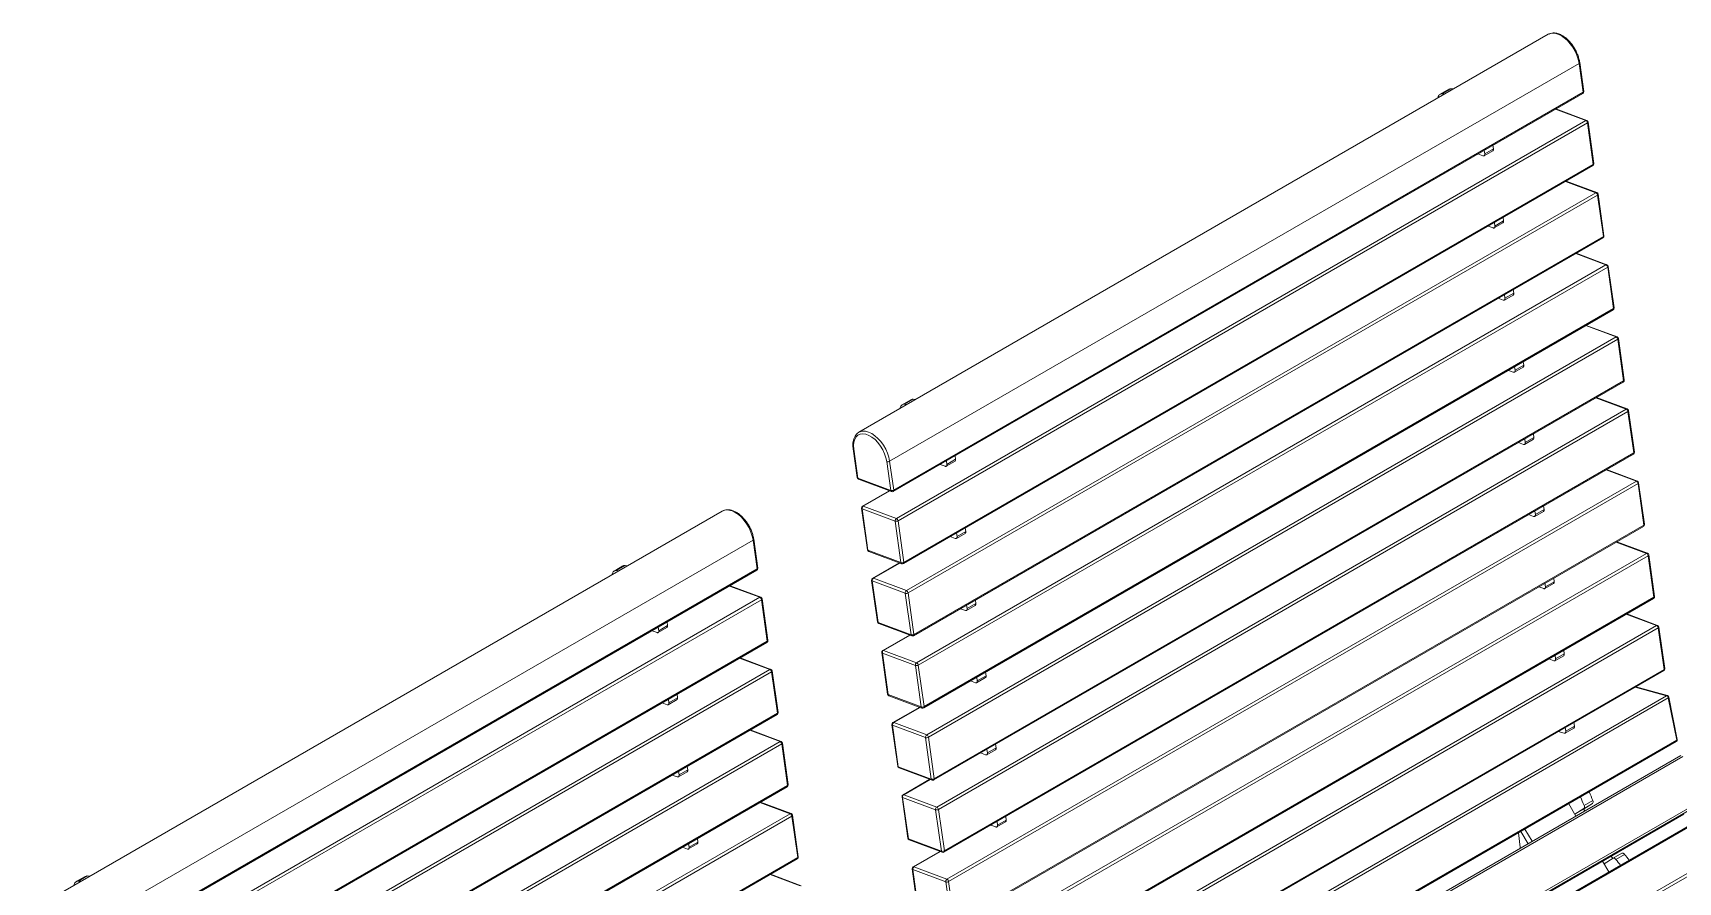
# Model space of a CAD drawing. Header units: millimetres. Extents: x 2717 to 8657, y -3129 to 1071.
# Drawn here: x 7170.9 to 7562, y -1256.9 to -1055 of the extents above; entities that cross this region are included whole.
import ezdxf

# ---------------------------------------------------------------- set-up
doc = ezdxf.new("R2010")
doc.units = ezdxf.units.MM

# ---------------------------------------------------------------- blocks, each defined once
blk = doc.blocks.new('izometria')
at = {"color": 7, "linetype": 'Continuous', "lineweight": 15}
for p, q in [((4815.59, 3656.78), (4481.13, 3463.7)), ((4815.9, 3656.94), (4815.59, 3656.78)), ((4830.54, 3642.7), (4496.08, 3449.62)), ((4832.51, 3628.69), (4830.54, 3642.7)), ((4832.8, 3629.08), (4830.84, 3643.1)), ((4497.85, 3435), (4832.31, 3628.08)), ((4498.05, 3435.6), (4832.51, 3628.69)), ((4767.34, 3630.14), (4763.1, 3627.7)), ((4768.44, 3630.37), (4764.19, 3627.92)), ((4765.44, 3627.83), (4764.19, 3627.92)), ((4769.68, 3630.28), (4768.44, 3630.37)), ((4833.78, 3614.95), (4819.08, 3620.44)), ((4834.25, 3615.01), (4819.33, 3620.58)), ((4499.32, 3421.86), (4833.78, 3614.95)), ((4834.6, 3613.81), (4500.14, 3420.73)), ((4837.42, 3593.68), (4834.6, 3613.81)), ((4837.72, 3594.08), (4834.89, 3614.21)), ((4784.48, 3597.85), (4788.72, 3600.3)), ((4784.77, 3598.76), (4784.53, 3600.49)), ((4784.77, 3598.76), (4789.01, 3601.21)), ((4789.01, 3601.21), (4788.77, 3602.94)), ((4502.76, 3400), (4837.22, 3593.08)), ((4502.96, 3400.6), (4837.42, 3593.68)), ((4781.49, 3598.74), (4783.91, 3597.84)), ((4838.69, 3579.94), (4823.99, 3585.44)), ((4839.16, 3580.01), (4824.24, 3585.58)), ((4504.23, 3386.86), (4838.69, 3579.94)), ((4839.51, 3578.81), (4505.05, 3385.73)), ((4842.33, 3558.68), (4839.51, 3578.81)), ((4842.63, 3559.08), (4839.8, 3579.21)), ((4793.92, 3566.21), (4793.68, 3567.94)), ((4786.41, 3563.74), (4788.82, 3562.84)), ((4789.39, 3562.85), (4793.63, 3565.3)), ((4789.68, 3563.76), (4789.44, 3565.49)), ((4789.68, 3563.76), (4793.92, 3566.21)), ((4507.67, 3365), (4842.14, 3558.08)), ((4507.87, 3365.6), (4842.33, 3558.68)), ((4509.14, 3351.86), (4843.6, 3544.94)), ((4844.42, 3543.81), (4509.96, 3350.73)), ((4843.6, 3544.94), (4828.9, 3550.44)), ((4844.07, 3545.01), (4829.15, 3550.58)), ((4847.24, 3523.68), (4844.42, 3543.81)), ((4847.54, 3524.08), (4844.71, 3544.21)), ((4791.32, 3528.74), (4793.73, 3527.84)), ((4794.3, 3527.85), (4798.54, 3530.3)), ((4794.59, 3528.76), (4794.35, 3530.49)), ((4794.59, 3528.76), (4798.84, 3531.21)), ((4798.84, 3531.21), (4798.59, 3532.94)), ((4512.59, 3330), (4847.05, 3523.08)), ((4512.78, 3330.6), (4847.24, 3523.68)), ((4848.51, 3509.94), (4833.81, 3515.44)), ((4848.99, 3510), (4834.06, 3515.58)), ((4514.05, 3316.86), (4848.51, 3509.94)), ((4849.33, 3508.81), (4514.87, 3315.73)), ((4852.16, 3488.68), (4849.33, 3508.81)), ((4852.45, 3489.08), (4849.63, 3509.21)), ((4799.5, 3493.76), (4803.75, 3496.21)), ((4803.75, 3496.21), (4803.5, 3497.94)), ((4517.5, 3295), (4851.96, 3488.08)), ((4517.69, 3295.6), (4852.16, 3488.68)), ((4796.23, 3493.74), (4798.64, 3492.84)), ((4799.21, 3492.85), (4803.45, 3495.3)), ((4799.5, 3493.76), (4799.26, 3495.49)), ((4853.42, 3474.94), (4838.72, 3480.44)), ((4853.9, 3475), (4838.97, 3480.58)), ((4506.42, 3479.52), (4502.18, 3477.07)), ((4507.51, 3479.74), (4503.27, 3477.3)), ((4504.51, 3477.2), (4503.27, 3477.3)), ((4508.76, 3479.65), (4507.51, 3479.74)), ((4518.96, 3281.86), (4853.42, 3474.94)), ((4854.24, 3473.81), (4519.78, 3280.73)), ((4857.07, 3453.68), (4854.24, 3473.81)), ((4857.36, 3454.08), (4854.54, 3474.21)), ((4481.13, 3463.7), (4481.25, 3463.77)), ((4801.14, 3458.74), (4803.56, 3457.84)), ((4804.12, 3457.85), (4808.36, 3460.3)), ((4804.42, 3458.76), (4804.17, 3460.49)), ((4804.42, 3458.76), (4808.66, 3461.21)), ((4808.66, 3461.21), (4808.42, 3462.94)), ((4478.38, 3455.73), (4480.35, 3441.71)), ((4478.66, 3455.46), (4480.63, 3441.44)), ((4496.64, 3435.46), (4494.68, 3449.47)), ((4496.08, 3449.62), (4498.05, 3435.6)), ((4520.57, 3448.11), (4522.99, 3447.21)), ((4522.41, 3259.99), (4856.87, 3453.08)), ((4522.61, 3260.6), (4857.07, 3453.68)), ((4523.55, 3447.23), (4527.8, 3449.67)), ((4523.85, 3448.13), (4523.6, 3449.87)), ((4523.85, 3448.13), (4528.09, 3450.58)), ((4528.09, 3450.58), (4527.85, 3452.31)), ((4480.63, 3441.44), (4496.64, 3435.46)), ((4480.99, 3440.91), (4497, 3434.93)), ((4858.34, 3439.94), (4843.63, 3445.43)), ((4858.81, 3440), (4843.89, 3445.58)), ((4495.91, 3435.34), (4482.92, 3427.84)), ((4496.13, 3435.25), (4483.3, 3427.85)), ((4523.87, 3246.86), (4858.34, 3439.94)), ((4859.15, 3438.81), (4524.69, 3245.73)), ((4861.98, 3418.68), (4859.15, 3438.81)), ((4862.27, 3419.08), (4859.45, 3439.21)), ((4414.89, 3425.46), (4080.43, 3232.38)), ((4415.2, 3425.62), (4414.89, 3425.46)), ((4482.43, 3426.84), (4485.26, 3406.71)), ((4498.73, 3420.58), (4482.72, 3426.57)), ((4482.72, 3426.57), (4485.54, 3406.44)), ((4483.3, 3427.85), (4499.32, 3421.86)), ((4809.03, 3422.85), (4813.28, 3425.3)), ((4809.33, 3423.76), (4809.08, 3425.49)), ((4809.33, 3423.76), (4813.57, 3426.21)), ((4813.57, 3426.21), (4813.33, 3427.94)), ((4501.56, 3400.46), (4498.73, 3420.58)), ((4500.14, 3420.73), (4502.96, 3400.6)), ((4527.32, 3224.99), (4861.78, 3418.07)), ((4527.52, 3225.6), (4861.98, 3418.68)), ((4533, 3415.58), (4532.76, 3417.31)), ((4806.05, 3423.74), (4808.47, 3422.84)), ((4429.85, 3411.38), (4095.39, 3218.3)), ((4431.81, 3397.37), (4429.85, 3411.38)), ((4432.11, 3397.77), (4430.14, 3411.78)), ((4525.48, 3413.11), (4527.9, 3412.21)), ((4528.46, 3412.22), (4532.71, 3414.67)), ((4528.76, 3413.13), (4528.52, 3414.86)), ((4528.76, 3413.13), (4533, 3415.58)), ((4863.25, 3404.94), (4848.55, 3410.43)), ((4863.72, 3405), (4848.8, 3410.58)), ((4485.54, 3406.44), (4501.56, 3400.46)), ((4485.9, 3405.91), (4501.91, 3399.93)), ((4500.82, 3400.34), (4487.83, 3392.84)), ((4501.04, 3400.25), (4488.21, 3392.85)), ((4564.11, 3232.25), (4863.25, 3404.94)), ((4864.07, 3403.81), (4565.51, 3231.45)), ((4866.89, 3383.68), (4864.07, 3403.81)), ((4867.18, 3384.08), (4864.36, 3404.2)), ((4097.16, 3203.68), (4431.62, 3396.76)), ((4097.35, 3204.29), (4431.81, 3397.37)), ((4366.64, 3398.83), (4362.4, 3396.38)), ((4367.74, 3399.06), (4363.5, 3396.61)), ((4364.74, 3396.51), (4363.5, 3396.61)), ((4368.98, 3398.96), (4367.74, 3399.06)), ((4488.21, 3392.85), (4504.23, 3386.86)), ((4818.48, 3391.21), (4818.24, 3392.94)), ((4433.08, 3383.63), (4418.38, 3389.12)), ((4433.55, 3383.69), (4418.63, 3389.27)), ((4487.34, 3391.83), (4490.17, 3371.71)), ((4503.64, 3385.58), (4487.63, 3391.57)), ((4487.63, 3391.57), (4490.45, 3371.44)), ((4506.47, 3365.46), (4503.64, 3385.58)), ((4505.05, 3385.73), (4507.87, 3365.6)), ((4810.96, 3388.74), (4813.38, 3387.83)), ((4813.94, 3387.85), (4818.19, 3390.3)), ((4814.24, 3388.76), (4814, 3390.49)), ((4814.24, 3388.76), (4818.48, 3391.21)), ((4098.62, 3190.55), (4433.08, 3383.63)), ((4433.9, 3382.49), (4099.44, 3189.41)), ((4436.73, 3362.37), (4433.9, 3382.49)), ((4437.02, 3362.77), (4434.19, 3382.89)), ((4530.39, 3378.11), (4532.81, 3377.21)), ((4533.38, 3377.22), (4537.62, 3379.67)), ((4533.67, 3378.13), (4533.43, 3379.86)), ((4533.67, 3378.13), (4537.91, 3380.58)), ((4537.91, 3380.58), (4537.67, 3382.31)), ((4584.36, 3220.58), (4866.89, 3383.68)), ((4584.79, 3220.33), (4866.69, 3383.07)), ((4383.78, 3366.54), (4388.02, 3368.99)), ((4384.07, 3367.44), (4383.83, 3369.18)), ((4384.07, 3367.44), (4388.32, 3369.89)), ((4388.32, 3369.89), (4388.07, 3371.62)), ((4490.45, 3371.44), (4506.47, 3365.46)), ((4490.81, 3370.91), (4506.82, 3364.93)), ((4596.91, 3213.35), (4868.16, 3369.94)), ((4868.98, 3368.8), (4598.3, 3212.55)), ((4868.16, 3369.94), (4853.46, 3375.43)), ((4868.63, 3370), (4853.71, 3375.58)), ((4871.8, 3348.68), (4868.98, 3368.8)), ((4872.1, 3349.08), (4869.27, 3369.2)), ((4102.07, 3168.68), (4436.53, 3361.76)), ((4102.26, 3169.29), (4436.73, 3362.37)), ((4380.8, 3367.43), (4383.21, 3366.52)), ((4505.73, 3365.34), (4492.75, 3357.84)), ((4505.95, 3365.25), (4493.12, 3357.85)), ((4437.99, 3348.63), (4423.29, 3354.12)), ((4438.47, 3348.69), (4423.54, 3354.27)), ((4492.26, 3356.83), (4495.08, 3336.71)), ((4508.56, 3350.58), (4492.54, 3356.56)), ((4492.54, 3356.56), (4495.36, 3336.44)), ((4493.12, 3357.85), (4509.14, 3351.86)), ((4815.87, 3353.74), (4818.29, 3352.83)), ((4818.86, 3352.85), (4823.1, 3355.3)), ((4819.15, 3353.76), (4818.91, 3355.49)), ((4819.15, 3353.76), (4823.39, 3356.21)), ((4823.39, 3356.21), (4823.15, 3357.94)), ((4103.53, 3155.55), (4437.99, 3348.63)), ((4438.81, 3347.49), (4104.35, 3154.41)), ((4441.64, 3327.37), (4438.81, 3347.49)), ((4441.93, 3327.77), (4439.11, 3347.89)), ((4511.38, 3330.45), (4508.56, 3350.58)), ((4509.96, 3350.73), (4512.78, 3330.6)), ((4538.29, 3342.22), (4542.53, 3344.67)), ((4538.58, 3343.13), (4538.34, 3344.86)), ((4538.58, 3343.13), (4542.82, 3345.58)), ((4542.82, 3345.58), (4542.58, 3347.31)), ((4617.16, 3201.68), (4871.8, 3348.68)), ((4617.58, 3201.43), (4871.61, 3348.07)), ((4393.23, 3334.89), (4392.98, 3336.62)), ((4495.36, 3336.44), (4511.38, 3330.45)), ((4535.31, 3343.11), (4537.72, 3342.21)), ((4872.96, 3335.9), (4857.81, 3340.11)), ((4873.4, 3335.97), (4858.04, 3340.24)), ((4385.71, 3332.42), (4388.12, 3331.52)), ((4388.69, 3331.54), (4392.93, 3333.98)), ((4388.98, 3332.44), (4388.74, 3334.17)), ((4388.98, 3332.44), (4393.23, 3334.89)), ((4495.72, 3335.91), (4511.74, 3329.93)), ((4510.64, 3330.33), (4497.66, 3322.84)), ((4510.86, 3330.25), (4498.03, 3322.85)), ((4628.81, 3194.96), (4872.96, 3335.9)), ((4873.82, 3334.82), (4630.18, 3194.17)), ((4877.91, 3314.28), (4873.82, 3334.82)), ((4878.2, 3314.67), (4874.12, 3335.21)), ((4106.98, 3133.68), (4441.44, 3326.76)), ((4107.18, 3134.29), (4441.64, 3327.37)), ((4497.17, 3321.83), (4499.99, 3301.71)), ((4513.47, 3315.58), (4497.45, 3321.56)), ((4497.45, 3321.56), (4500.27, 3301.44)), ((4498.03, 3322.85), (4514.05, 3316.86)), ((4824.08, 3318.66), (4823.82, 3320.49)), ((4824.08, 3318.66), (4828.32, 3321.11)), ((4828.32, 3321.11), (4828.06, 3322.94)), ((4108.44, 3120.55), (4442.9, 3313.63)), ((4443.72, 3312.49), (4109.26, 3119.41)), ((4442.9, 3313.63), (4428.2, 3319.12)), ((4443.38, 3313.69), (4428.45, 3319.26)), ((4446.55, 3292.37), (4443.72, 3312.49)), ((4446.84, 3292.76), (4444.02, 3312.89)), ((4516.29, 3295.45), (4513.47, 3315.58)), ((4514.87, 3315.73), (4517.69, 3295.6)), ((4650.02, 3182.73), (4877.91, 3314.28)), ((4650.51, 3182.44), (4877.72, 3313.61)), ((4820.4, 3318.51), (4823.3, 3317.71)), ((4823.78, 3317.75), (4828.02, 3320.2)), ((4540.22, 3308.11), (4542.63, 3307.21)), ((4543.2, 3307.22), (4547.44, 3309.67)), ((4543.49, 3308.13), (4543.25, 3309.86)), ((4543.49, 3308.13), (4547.74, 3310.58)), ((4547.74, 3310.58), (4547.49, 3312.31)), ((4657.44, 3178.45), (4879.91, 3306.89)), ((4880.91, 3306.33), (4658.42, 3177.89)), ((4390.62, 3297.42), (4393.04, 3296.52)), ((4393.6, 3296.53), (4397.84, 3298.98)), ((4393.9, 3297.44), (4393.65, 3299.17)), ((4393.9, 3297.44), (4398.14, 3299.89)), ((4398.14, 3299.89), (4397.9, 3301.62)), ((4500.27, 3301.44), (4516.29, 3295.45)), ((4500.63, 3300.91), (4516.65, 3294.92)), ((4111.89, 3098.68), (4446.35, 3291.76)), ((4112.09, 3099.29), (4446.55, 3292.37)), ((4515.55, 3295.33), (4502.57, 3287.84)), ((4515.77, 3295.25), (4502.95, 3287.85)), ((4447.82, 3278.63), (4433.12, 3284.12)), ((4448.29, 3278.69), (4433.37, 3284.26)), ((4502.08, 3286.83), (4504.9, 3266.71)), ((4518.38, 3280.58), (4502.36, 3286.56)), ((4502.36, 3286.56), (4505.19, 3266.44)), ((4502.95, 3287.85), (4518.96, 3281.86)), ((4521.2, 3260.45), (4518.38, 3280.58)), ((4519.78, 3280.73), (4522.61, 3260.6)), ((4681.43, 3164.62), (4892.61, 3286.53)), ((4892.63, 3285.36), (4682.45, 3164.03)), ((4897.2, 3280.5), (4688.96, 3160.28)), ((4825.5, 3283.46), (4829.02, 3277.51)), ((4828.47, 3278.44), (4832.83, 3281.14)), ((4832.71, 3280.89), (4828.47, 3278.44)), ((4832.71, 3280.89), (4837.08, 3283.59)), ((4833.26, 3279.96), (4832.71, 3280.89)), ((4837.08, 3283.59), (4832.83, 3281.14)), ((4832.96, 3282.59), (4837.2, 3285.04)), ((4113.35, 3085.55), (4447.82, 3278.63)), ((4448.64, 3277.49), (4114.17, 3084.41)), ((4451.46, 3257.36), (4448.64, 3277.49)), ((4451.75, 3257.76), (4448.93, 3277.89)), ((4545.13, 3273.11), (4547.54, 3272.21)), ((4548.11, 3272.22), (4552.35, 3274.67)), ((4548.4, 3273.13), (4548.16, 3274.86)), ((4548.4, 3273.13), (4552.65, 3275.58)), ((4552.65, 3275.58), (4552.4, 3277.31)), ((4682.85, 3163.8), (4881.33, 3278.38)), ((4897.84, 3280.36), (4689.4, 3160.03)), ((4829.02, 3277.51), (4828.47, 3278.44)), ((4398.81, 3262.44), (4403.05, 3264.89)), ((4403.05, 3264.89), (4402.81, 3266.62)), ((4505.19, 3266.44), (4521.2, 3260.45)), ((4505.54, 3265.91), (4521.56, 3259.92)), ((4708.51, 3149.01), (4913.8, 3267.52)), ((4914.35, 3266.24), (4709.89, 3148.21)), ((4801.19, 3269.43), (4801.97, 3262.36)), ((4802.29, 3270.06), (4805.8, 3264.1)), ((4804.29, 3271.22), (4807.81, 3265.26)), ((4116.8, 3063.68), (4451.26, 3256.76)), ((4117, 3064.28), (4451.46, 3257.36)), ((4395.53, 3262.42), (4397.95, 3261.52)), ((4398.51, 3261.53), (4402.76, 3263.98)), ((4398.81, 3262.44), (4398.57, 3264.17)), ((4520.47, 3260.33), (4507.48, 3252.84)), ((4520.69, 3260.25), (4507.86, 3252.85)), ((4801.97, 3262.36), (4802.03, 3261.93)), ((4847.07, 3257.03), (4842.71, 3254.33)), ((4846.87, 3256.91), (4846.18, 3258.09)), ((4847.07, 3257.03), (4851.32, 3259.48)), ((4852.63, 3258.91), (4848.39, 3256.46)), ((4452.73, 3243.62), (4438.03, 3249.12)), ((4453.2, 3243.69), (4438.28, 3249.26)), ((4506.99, 3251.83), (4509.81, 3231.71)), ((4523.29, 3245.58), (4507.27, 3251.56)), ((4507.27, 3251.56), (4510.1, 3231.44)), ((4507.86, 3252.85), (4523.87, 3246.86)), ((4841.93, 3255.64), (4845.04, 3250.39)), ((4842.71, 3254.33), (4841.93, 3255.64)), ((4105.72, 3248.2), (4101.48, 3245.75)), ((4106.82, 3248.43), (4102.57, 3245.98)), ((4103.82, 3245.88), (4102.57, 3245.98)), ((4108.06, 3248.33), (4106.82, 3248.43)), ((4526.11, 3225.45), (4523.29, 3245.58)), ((4524.69, 3245.73), (4527.52, 3225.6))]:
    blk.add_line(p, q, dxfattribs=at)
at = {"color": 7, "linetype": 'Continuous', "lineweight": 15, "flags": 128}
for points in [[(4830.54, 3642.7), (4830.14, 3644.65), (4829.49, 3646.64), (4828.61, 3648.61), (4827.52, 3650.49), (4826.26, 3652.24), (4824.86, 3653.8), (4823.37, 3655.12), (4821.84, 3656.16), (4820.3, 3656.89), (4818.82, 3657.29), (4817.42, 3657.34), (4816.16, 3657.05), (4815.9, 3656.94)], [(4834.6, 3613.81), (4834.72, 3613.89), (4834.81, 3613.99), (4834.87, 3614.08), (4834.89, 3614.17), (4834.89, 3614.21)], [(4783.91, 3597.84), (4784.11, 3597.79), (4784.3, 3597.79), (4784.46, 3597.84), (4784.59, 3597.95), (4784.7, 3598.1), (4784.76, 3598.29), (4784.79, 3598.51), (4784.77, 3598.76)], [(4837.42, 3593.68), (4837.55, 3593.77), (4837.64, 3593.86), (4837.7, 3593.95), (4837.72, 3594.05), (4837.72, 3594.08)], [(4839.51, 3578.81), (4839.63, 3578.89), (4839.73, 3578.99), (4839.78, 3579.08), (4839.8, 3579.17), (4839.8, 3579.21)], [(4788.82, 3562.84), (4789.02, 3562.79), (4789.21, 3562.79), (4789.37, 3562.84), (4789.51, 3562.95), (4789.61, 3563.1), (4789.67, 3563.29), (4789.7, 3563.51), (4789.68, 3563.76)], [(4842.33, 3558.68), (4842.46, 3558.77), (4842.55, 3558.86), (4842.61, 3558.95), (4842.63, 3559.05), (4842.63, 3559.08)], [(4844.42, 3543.81), (4844.54, 3543.89), (4844.64, 3543.98), (4844.7, 3544.08), (4844.72, 3544.17), (4844.71, 3544.21)], [(4793.73, 3527.84), (4793.93, 3527.79), (4794.12, 3527.79), (4794.28, 3527.84), (4794.42, 3527.95), (4794.52, 3528.1), (4794.58, 3528.29), (4794.61, 3528.51), (4794.59, 3528.76)], [(4847.24, 3523.68), (4847.37, 3523.77), (4847.46, 3523.86), (4847.52, 3523.95), (4847.54, 3524.05), (4847.54, 3524.08)], [(4849.33, 3508.81), (4849.46, 3508.89), (4849.55, 3508.98), (4849.61, 3509.08), (4849.63, 3509.17), (4849.63, 3509.21)], [(4798.64, 3492.84), (4798.84, 3492.79), (4799.03, 3492.79), (4799.19, 3492.84), (4799.33, 3492.95), (4799.43, 3493.1), (4799.5, 3493.29), (4799.52, 3493.51), (4799.5, 3493.76)], [(4852.16, 3488.68), (4852.28, 3488.77), (4852.37, 3488.86), (4852.43, 3488.95), (4852.45, 3489.05), (4852.45, 3489.08)], [(4854.24, 3473.81), (4854.37, 3473.89), (4854.46, 3473.98), (4854.52, 3474.08), (4854.54, 3474.17), (4854.54, 3474.21)], [(4481.25, 3463.77), (4481.7, 3463.97), (4482.96, 3464.26), (4484.35, 3464.21), (4485.84, 3463.81), (4487.38, 3463.08), (4488.91, 3462.04), (4490.4, 3460.72), (4491.8, 3459.16), (4493.06, 3457.41), (4494.15, 3455.53), (4495.03, 3453.56), (4495.68, 3451.57), (4496.08, 3449.62)], [(4494.68, 3449.47), (4494.28, 3451.37), (4493.63, 3453.31), (4492.74, 3455.22), (4491.64, 3457.03), (4490.37, 3458.69), (4488.98, 3460.14), (4487.5, 3461.32), (4486, 3462.21), (4484.52, 3462.76), (4483.12, 3462.96), (4481.84, 3462.81), (4480.72, 3462.3), (4479.8, 3461.46), (4479.12, 3460.31), (4478.69, 3458.89), (4478.54, 3457.26), (4478.66, 3455.46)], [(4803.56, 3457.84), (4803.76, 3457.79), (4803.94, 3457.79), (4804.1, 3457.84), (4804.24, 3457.94), (4804.34, 3458.1), (4804.41, 3458.29), (4804.43, 3458.51), (4804.42, 3458.76)], [(4522.99, 3447.21), (4523.19, 3447.16), (4523.37, 3447.16), (4523.54, 3447.22), (4523.67, 3447.32), (4523.77, 3447.47), (4523.84, 3447.66), (4523.86, 3447.89), (4523.85, 3448.13)], [(4857.07, 3453.68), (4857.19, 3453.77), (4857.28, 3453.86), (4857.34, 3453.95), (4857.36, 3454.05), (4857.36, 3454.08)], [(4859.15, 3438.81), (4859.28, 3438.89), (4859.37, 3438.98), (4859.43, 3439.08), (4859.45, 3439.17), (4859.45, 3439.21)], [(4429.85, 3411.38), (4429.45, 3413.33), (4428.8, 3415.32), (4427.91, 3417.29), (4426.82, 3419.18), (4425.56, 3420.92), (4424.17, 3422.48), (4422.68, 3423.8), (4421.14, 3424.84), (4419.61, 3425.57), (4418.12, 3425.97), (4416.72, 3426.03), (4415.46, 3425.74), (4415.2, 3425.62)], [(4808.47, 3422.84), (4808.67, 3422.78), (4808.85, 3422.79), (4809.02, 3422.84), (4809.15, 3422.94), (4809.25, 3423.09), (4809.32, 3423.29), (4809.34, 3423.51), (4809.33, 3423.76)], [(4861.98, 3418.68), (4862.1, 3418.77), (4862.2, 3418.86), (4862.25, 3418.95), (4862.27, 3419.05), (4862.27, 3419.08)], [(4527.9, 3412.21), (4528.1, 3412.16), (4528.28, 3412.16), (4528.45, 3412.22), (4528.58, 3412.32), (4528.69, 3412.47), (4528.75, 3412.66), (4528.77, 3412.89), (4528.76, 3413.13)], [(4864.07, 3403.81), (4864.19, 3403.89), (4864.28, 3403.98), (4864.34, 3404.08), (4864.36, 3404.17), (4864.36, 3404.2)], [(4813.38, 3387.83), (4813.58, 3387.78), (4813.76, 3387.79), (4813.93, 3387.84), (4814.06, 3387.94), (4814.17, 3388.09), (4814.23, 3388.28), (4814.25, 3388.51), (4814.24, 3388.76)], [(4433.9, 3382.49), (4434.03, 3382.58), (4434.12, 3382.67), (4434.18, 3382.76), (4434.2, 3382.86), (4434.19, 3382.89)], [(4532.81, 3377.21), (4533.01, 3377.16), (4533.2, 3377.16), (4533.36, 3377.22), (4533.49, 3377.32), (4533.6, 3377.47), (4533.66, 3377.66), (4533.69, 3377.88), (4533.67, 3378.13)], [(4866.89, 3383.68), (4867.01, 3383.76), (4867.11, 3383.86), (4867.17, 3383.95), (4867.19, 3384.04), (4867.18, 3384.08)], [(4868.98, 3368.8), (4869.1, 3368.89), (4869.2, 3368.98), (4869.25, 3369.07), (4869.27, 3369.17), (4869.27, 3369.2)], [(4383.21, 3366.52), (4383.41, 3366.47), (4383.6, 3366.47), (4383.76, 3366.53), (4383.9, 3366.63), (4384, 3366.78), (4384.06, 3366.97), (4384.09, 3367.2), (4384.07, 3367.44)], [(4436.73, 3362.37), (4436.85, 3362.45), (4436.94, 3362.54), (4437, 3362.64), (4437.02, 3362.73), (4437.02, 3362.77)], [(4818.29, 3352.83), (4818.49, 3352.78), (4818.68, 3352.78), (4818.84, 3352.84), (4818.97, 3352.94), (4819.08, 3353.09), (4819.14, 3353.28), (4819.17, 3353.51), (4819.15, 3353.76)], [(4438.81, 3347.49), (4438.94, 3347.58), (4439.03, 3347.67), (4439.09, 3347.76), (4439.11, 3347.86), (4439.11, 3347.89)], [(4871.8, 3348.68), (4871.93, 3348.76), (4872.02, 3348.85), (4872.08, 3348.95), (4872.1, 3349.04), (4872.1, 3349.08)], [(4537.72, 3342.21), (4537.92, 3342.16), (4538.11, 3342.16), (4538.27, 3342.21), (4538.41, 3342.32), (4538.51, 3342.47), (4538.57, 3342.66), (4538.6, 3342.88), (4538.58, 3343.13)], [(4388.12, 3331.52), (4388.32, 3331.47), (4388.51, 3331.47), (4388.67, 3331.53), (4388.81, 3331.63), (4388.91, 3331.78), (4388.98, 3331.97), (4389, 3332.2), (4388.98, 3332.44)], [(4873.82, 3334.82), (4873.94, 3334.9), (4874.04, 3334.99), (4874.1, 3335.08), (4874.12, 3335.17), (4874.12, 3335.21)], [(4441.64, 3327.37), (4441.76, 3327.45), (4441.85, 3327.54), (4441.91, 3327.64), (4441.93, 3327.73), (4441.93, 3327.77)], [(4443.72, 3312.49), (4443.85, 3312.58), (4443.94, 3312.67), (4444, 3312.76), (4444.02, 3312.86), (4444.02, 3312.89)], [(4823.3, 3317.71), (4823.48, 3317.68), (4823.65, 3317.7), (4823.8, 3317.76), (4823.92, 3317.87), (4824.01, 3318.02), (4824.07, 3318.21), (4824.09, 3318.42), (4824.08, 3318.66)], [(4877.91, 3314.28), (4878.03, 3314.37), (4878.12, 3314.46), (4878.18, 3314.54), (4878.21, 3314.63), (4878.2, 3314.67)], [(4542.63, 3307.21), (4542.83, 3307.16), (4543.02, 3307.16), (4543.18, 3307.21), (4543.32, 3307.32), (4543.42, 3307.47), (4543.48, 3307.66), (4543.51, 3307.88), (4543.49, 3308.13)], [(4393.04, 3296.52), (4393.24, 3296.47), (4393.42, 3296.47), (4393.59, 3296.53), (4393.72, 3296.63), (4393.82, 3296.78), (4393.89, 3296.97), (4393.91, 3297.19), (4393.9, 3297.44)], [(4446.55, 3292.37), (4446.67, 3292.45), (4446.77, 3292.54), (4446.82, 3292.64), (4446.84, 3292.73), (4446.84, 3292.76)], [(4448.64, 3277.49), (4448.76, 3277.58), (4448.85, 3277.67), (4448.91, 3277.76), (4448.93, 3277.86), (4448.93, 3277.89)], [(4547.54, 3272.21), (4547.74, 3272.16), (4547.93, 3272.16), (4548.09, 3272.21), (4548.23, 3272.32), (4548.33, 3272.47), (4548.4, 3272.66), (4548.42, 3272.88), (4548.4, 3273.13)], [(4397.95, 3261.52), (4398.15, 3261.47), (4398.33, 3261.47), (4398.5, 3261.52), (4398.63, 3261.63), (4398.73, 3261.78), (4398.8, 3261.97), (4398.82, 3262.19), (4398.81, 3262.44)], [(4451.46, 3257.36), (4451.58, 3257.45), (4451.68, 3257.54), (4451.74, 3257.64), (4451.76, 3257.73), (4451.75, 3257.76)], [(4848.39, 3256.46), (4848.23, 3256.65), (4848.06, 3256.81), (4847.88, 3256.94), (4847.7, 3257.03), (4847.53, 3257.09), (4847.36, 3257.11), (4847.21, 3257.09), (4847.07, 3257.03)], [(4851.32, 3259.48), (4851.45, 3259.54), (4851.6, 3259.56), (4851.77, 3259.54), (4851.94, 3259.48), (4852.12, 3259.39), (4852.3, 3259.26), (4852.47, 3259.1), (4852.63, 3258.91)]]:
    blk.add_lwpolyline(points, dxfattribs=at)
at = {"color": 7, "linetype": 'Continuous', "lineweight": 15}
for centre, radius, start, end in [((4830.38, 3643.13), 0.454, 290.5336, 356.6966), ((4764.15, 3625.86), 2.06, 88.72189, 179.17999), ((4768.24, 3628.54), 1.84, 84.06513, 119.3788), ((4831.81, 3628.95), 1, 299.99731, 7.98792), ((4831.94, 3628.53), 0.586, 309.1268, 14.9491), ((4832.35, 3629.11), 0.454, 290.52654, 356.74132), ((4834.08, 3614.49), 0.547, 71.60037, 123.27335), ((4833.12, 3613.61), 1.49, 7.8402, 63.78618), ((4833.9, 3614.07), 1, 7.98792, 69.5107), ((4788.19, 3600.97), 0.853, 307.96863, 16.10727), ((4836.72, 3593.94), 1, 299.99731, 7.98792), ((4836.88, 3593.53), 0.568, 307.96863, 16.10727), ((4838.99, 3579.49), 0.547, 71.60037, 123.27335), ((4838.03, 3578.61), 1.49, 7.8402, 63.78618), ((4838.81, 3579.07), 1, 7.98792, 69.5107), ((4793.1, 3565.97), 0.853, 307.96863, 16.10727), ((4841.64, 3558.94), 1, 299.99731, 7.98792), ((4841.79, 3558.53), 0.568, 307.96863, 16.10727), ((4843.9, 3544.49), 0.547, 71.60037, 123.27335), ((4842.94, 3543.6), 1.49, 7.8402, 63.78618), ((4843.72, 3544.07), 1, 7.98792, 69.5107), ((4798.02, 3530.97), 0.853, 307.96863, 16.10727), ((4846.55, 3523.94), 1, 299.99731, 7.98792), ((4846.7, 3523.53), 0.568, 307.96863, 16.10727), ((4848.81, 3509.49), 0.547, 71.60037, 123.27335), ((4847.85, 3508.6), 1.49, 7.8402, 63.78618), ((4848.64, 3509.07), 1, 7.98792, 69.5107), ((4802.93, 3495.97), 0.853, 307.96863, 16.10727), ((4851.46, 3488.94), 1, 299.99731, 7.98792), ((4851.61, 3488.52), 0.568, 307.96863, 16.10727), ((4503.22, 3475.24), 2.06, 88.72189, 179.17999), ((4507.32, 3477.91), 1.84, 84.06513, 119.3788), ((4853.72, 3474.48), 0.547, 71.60037, 123.27335), ((4852.76, 3473.6), 1.49, 7.8402, 63.78618), ((4853.55, 3474.07), 1, 7.98792, 69.5107), ((4807.84, 3460.97), 0.853, 307.96863, 16.10727), ((4478.74, 3455.83), 0.378, 195.30646, 257.54638), ((4495.2, 3451.24), 1.84, 253.47624, 298.56265), ((4527.27, 3450.35), 0.853, 307.96863, 16.10727), ((4856.37, 3453.94), 1, 299.99731, 7.98792), ((4856.52, 3453.52), 0.568, 307.96863, 16.10727), ((4481.34, 3441.85), 1, 187.98792, 249.5107), ((4480.71, 3441.81), 0.378, 195.3528, 257.54043), ((4481.24, 3441.47), 0.609, 182.47893, 245.60656), ((4858.64, 3439.48), 0.547, 71.60037, 123.27335), ((4497.17, 3437.22), 1.84, 253.47624, 298.56265), ((4497.25, 3435.48), 0.609, 182.47893, 245.60656), ((4497.35, 3435.86), 1, 249.5107, 299.99731), ((4497.5, 3435.45), 0.568, 307.96863, 16.10727), ((4857.68, 3438.6), 1.49, 7.8402, 63.78618), ((4858.46, 3439.07), 1, 7.98792, 69.5107), ((4483.42, 3426.97), 1, 119.99731, 187.98792), ((4482.8, 3426.94), 0.378, 195.3528, 257.54043), ((4484.05, 3426.73), 1.34, 123.90415, 187.13133), ((4483.12, 3427.46), 0.425, 65.03672, 117.68825), ((4812.75, 3425.97), 0.853, 307.96863, 16.10727), ((4500.07, 3420.75), 1.34, 123.90415, 187.13133), ((4499.26, 3422.35), 1.84, 253.47624, 298.56265), ((4498.66, 3420.53), 1.49, 7.8402, 63.78618), ((4861.28, 3418.94), 1, 299.99731, 7.98792), ((4861.43, 3418.52), 0.568, 307.96863, 16.10727), ((4429.69, 3411.81), 0.454, 290.5336, 356.6966), ((4532.18, 3415.35), 0.853, 307.96863, 16.10727), ((4486.25, 3406.85), 1, 187.98792, 249.5107), ((4485.62, 3406.81), 0.378, 195.3528, 257.54043), ((4486.15, 3406.47), 0.609, 182.47893, 245.60656), ((4502.08, 3402.22), 1.84, 253.47624, 298.56265), ((4502.16, 3400.48), 0.609, 182.47893, 245.60656), ((4502.39, 3400.45), 0.586, 309.1268, 14.9491), ((4863.55, 3404.48), 0.547, 71.60037, 123.27335), ((4862.59, 3403.6), 1.49, 7.8402, 63.78618), ((4863.37, 3404.07), 1, 7.98792, 69.5107), ((4363.45, 3394.55), 2.06, 88.72189, 179.17999), ((4367.55, 3397.22), 1.84, 84.06513, 119.3788), ((4431.12, 3397.63), 1, 299.99731, 7.98792), ((4431.25, 3397.22), 0.586, 309.1268, 14.9491), ((4431.65, 3397.79), 0.454, 290.52654, 356.74132), ((4488.33, 3391.97), 1, 119.99731, 187.98792), ((4488.96, 3391.73), 1.34, 123.90415, 187.13133), ((4488.03, 3392.46), 0.425, 65.03672, 117.68825), ((4502.26, 3400.86), 1, 249.5107, 299.99731), ((4487.71, 3391.93), 0.378, 195.3528, 257.54043), ((4504.98, 3385.75), 1.34, 123.90415, 187.13133), ((4504.17, 3387.35), 1.84, 253.47624, 298.56265), ((4503.57, 3385.52), 1.49, 7.8402, 63.78618), ((4817.66, 3390.97), 0.853, 307.96863, 16.10727), ((4433.38, 3383.17), 0.547, 71.60037, 123.27335), ((4432.42, 3382.29), 1.49, 7.8402, 63.78618), ((4433.2, 3382.75), 1, 7.98792, 69.5107), ((4537.09, 3380.35), 0.853, 307.96863, 16.10727), ((4866.19, 3383.94), 1, 299.99731, 7.98792), ((4866.34, 3383.52), 0.568, 307.96863, 16.10727), ((4387.5, 3369.66), 0.853, 307.96863, 16.10727), ((4491.16, 3371.85), 1, 187.98792, 249.5107), ((4490.53, 3371.81), 0.378, 195.3528, 257.54043), ((4491.06, 3371.47), 0.609, 182.47893, 245.60656), ((4868.46, 3369.48), 0.547, 71.60037, 123.27335), ((4867.5, 3368.6), 1.49, 7.8402, 63.78618), ((4868.28, 3369.06), 1, 7.98792, 69.5107), ((4436.03, 3362.63), 1, 299.99731, 7.98792), ((4436.18, 3362.21), 0.568, 307.96863, 16.10727), ((4506.99, 3367.22), 1.84, 253.47624, 298.56265), ((4507.08, 3365.48), 0.609, 182.47893, 245.60656), ((4507.17, 3365.86), 1, 249.5107, 299.99731), ((4507.31, 3365.45), 0.586, 309.1268, 14.9491), ((4493.25, 3356.97), 1, 119.99731, 187.98792), ((4492.62, 3356.93), 0.378, 195.3528, 257.54043), ((4493.87, 3356.73), 1.34, 123.90415, 187.13133), ((4492.94, 3357.46), 0.425, 65.03672, 117.68825), ((4822.57, 3355.97), 0.853, 307.96863, 16.10727), ((4438.29, 3348.17), 0.547, 71.60037, 123.27335), ((4437.33, 3347.29), 1.49, 7.8402, 63.78618), ((4438.12, 3347.75), 1, 7.98792, 69.5107), ((4509.89, 3350.75), 1.34, 123.90415, 187.13133), ((4509.08, 3352.34), 1.84, 253.47624, 298.56265), ((4508.48, 3350.52), 1.49, 7.8402, 63.78618), ((4542.01, 3345.34), 0.853, 307.96863, 16.10727), ((4871.11, 3348.94), 1, 299.99731, 7.98792), ((4871.26, 3348.52), 0.568, 307.96863, 16.10727), ((4496.07, 3336.85), 1, 187.98792, 249.5107), ((4495.44, 3336.81), 0.378, 195.3528, 257.54043), ((4495.97, 3336.47), 0.609, 182.47893, 245.60656), ((4392.41, 3334.66), 0.853, 307.96863, 16.10727), ((4511.9, 3332.22), 1.84, 253.47624, 298.56265), ((4511.99, 3330.48), 0.609, 182.47893, 245.60656), ((4512.09, 3330.86), 1, 249.5107, 299.99731), ((4512.22, 3330.45), 0.586, 309.1268, 14.9491), ((4873.26, 3335.42), 0.568, 75.65103, 122.39093), ((4872.4, 3334.57), 1.44, 9.89172, 67.15385), ((4873.14, 3335.01), 1, 11.25183, 74.48658), ((4440.94, 3327.63), 1, 299.99731, 7.98792), ((4441.09, 3327.21), 0.568, 307.96863, 16.10727), ((4498.16, 3321.97), 1, 119.99731, 187.98792), ((4497.53, 3321.93), 0.378, 195.3528, 257.54043), ((4498.78, 3321.73), 1.34, 123.90415, 187.13133), ((4497.86, 3322.46), 0.425, 65.03672, 117.68825), ((4827.51, 3320.87), 0.845, 307.60262, 16.47329), ((4443.2, 3313.17), 0.547, 71.60037, 123.27335), ((4442.25, 3312.29), 1.49, 7.8402, 63.78618), ((4443.03, 3312.75), 1, 7.98792, 69.5107), ((4514.8, 3315.75), 1.34, 123.90415, 187.13133), ((4513.99, 3317.34), 1.84, 253.47624, 298.56265), ((4513.39, 3315.52), 1.49, 7.8402, 63.78618), ((4877.22, 3314.47), 1, 299.99731, 11.25183), ((4877.34, 3314.07), 0.601, 309.09031, 20.38546), ((4546.92, 3310.34), 0.853, 307.96863, 16.10727), ((4397.32, 3299.66), 0.853, 307.96863, 16.10727), ((4500.98, 3301.85), 1, 187.98792, 249.5107), ((4500.36, 3301.81), 0.378, 195.3528, 257.54043), ((4500.88, 3301.46), 0.609, 182.47893, 245.60656), ((4445.85, 3292.63), 1, 299.99731, 7.98792), ((4446, 3292.21), 0.568, 307.96863, 16.10727), ((4516.81, 3297.22), 1.84, 253.47624, 298.56265), ((4516.9, 3295.48), 0.609, 182.47893, 245.60656), ((4517, 3295.86), 1, 249.5107, 299.99731), ((4517.13, 3295.45), 0.586, 309.1268, 14.9491), ((4942.58, 3330.39), 114.72, 201.0271, 203.28542), ((4503.07, 3286.97), 1, 119.99731, 187.98792), ((4502.44, 3286.93), 0.378, 195.3528, 257.54043), ((4503.7, 3286.73), 1.34, 123.90415, 187.13133), ((4502.77, 3287.46), 0.425, 65.03672, 117.68825), ((4519.71, 3280.75), 1.34, 123.90415, 187.13133), ((4518.9, 3282.34), 1.84, 253.47624, 298.56265), ((4518.3, 3280.52), 1.49, 7.8402, 63.78618), ((4938.33, 3327.95), 114.72, 201.0271, 203.28542), ((4831.97, 3281.94), 1.18, 317.14095, 33.27653), ((4836.21, 3284.39), 1.18, 317.14095, 33.27653), ((4448.12, 3278.17), 0.547, 71.60037, 123.27335), ((4447.16, 3277.29), 1.49, 7.8402, 63.78618), ((4447.94, 3277.75), 1, 7.98792, 69.5107), ((4551.83, 3275.34), 0.853, 307.96863, 16.10727), ((4402.23, 3264.66), 0.853, 307.96863, 16.10727), ((4505.89, 3266.85), 1, 187.98792, 249.5107), ((4505.27, 3266.81), 0.378, 195.3528, 257.54043), ((4505.79, 3266.46), 0.609, 182.47893, 245.60656), ((4450.76, 3257.63), 1, 299.99731, 7.98792), ((4450.91, 3257.21), 0.568, 307.96863, 16.10727), ((4521.73, 3262.22), 1.84, 253.47624, 298.56265), ((4521.81, 3260.48), 0.609, 182.47893, 245.60656), ((4521.91, 3260.86), 1, 249.5107, 299.99731), ((4522.04, 3260.45), 0.586, 309.1268, 14.9491), ((4937.57, 3325.87), 113, 217.88982, 219.73132), ((4941.81, 3328.32), 113, 217.88982, 219.73132), ((4507.98, 3251.97), 1, 119.99731, 187.98792), ((4507.35, 3251.93), 0.378, 195.3528, 257.54043), ((4508.61, 3251.73), 1.34, 123.90415, 187.13133), ((4507.68, 3252.46), 0.425, 65.03672, 117.68825), ((4102.53, 3243.92), 2.06, 88.72189, 179.17999), ((4106.63, 3246.59), 1.84, 84.06513, 119.3788), ((4524.62, 3245.74), 1.34, 123.90415, 187.13133), ((4523.81, 3247.34), 1.84, 253.47624, 298.56265), ((4523.21, 3245.52), 1.49, 7.8402, 63.78618)]:
    blk.add_arc(centre, radius, start, end, dxfattribs=at)
for points, knots in [([(4830.84, 3643.1), (4830.79, 3643.41), (4830.64, 3644.32), (4830.23, 3645.86), (4829.54, 3647.69), (4828.66, 3649.47), (4827.62, 3651.16), (4826.42, 3652.73), (4825.12, 3654.13), (4823.73, 3655.33), (4822.28, 3656.29), (4820.8, 3656.99), (4819.33, 3657.4), (4817.92, 3657.49), (4816.78, 3657.34), (4816.18, 3657.04), (4815.97, 3656.93)], [0, 0, 0, 0, 0.040543, 0.117075, 0.193476, 0.269767, 0.346032, 0.422354, 0.498813, 0.57551, 0.65253, 0.729898, 0.807388, 0.884233, 0.95937, 1, 1, 1, 1]), ([(4481.29, 3463.75), (4481.19, 3463.71), (4480.71, 3463.51), (4480.01, 3462.86), (4479.23, 3461.85), (4478.67, 3460.61), (4478.32, 3459.18), (4478.21, 3457.61), (4478.28, 3456.42), (4478.37, 3455.8), (4478.38, 3455.73)], [0, 0, 0, 0, 0.039998, 0.193283, 0.346226, 0.501787, 0.66142, 0.824297, 0.980848, 1, 1, 1, 1]), ([(4430.14, 3411.78), (4430.09, 3412.1), (4429.95, 3413.01), (4429.53, 3414.55), (4428.85, 3416.37), (4427.97, 3418.15), (4426.92, 3419.85), (4425.73, 3421.41), (4424.42, 3422.81), (4423.03, 3424.01), (4421.58, 3424.97), (4420.11, 3425.67), (4418.64, 3426.09), (4417.23, 3426.17), (4416.08, 3426.02), (4415.48, 3425.72), (4415.27, 3425.61)], [0, 0, 0, 0, 0.040543, 0.117075, 0.193476, 0.269767, 0.346032, 0.422354, 0.498813, 0.57551, 0.65253, 0.729898, 0.807388, 0.884233, 0.95937, 1, 1, 1, 1])]:
    blk.add_open_spline(points, degree=3, knots=knots, dxfattribs=at)

msp = doc.modelspace()

# ---------------------------------------------------------------- block references
at = {"xscale": 0.4899999999999999, "yscale": 0.4899999999999999, "zscale": 0.4899999999999999}
msp.add_blockref('izometria', (5171.51, -2847.14), dxfattribs=at)

doc.saveas('drawing.dxf')
